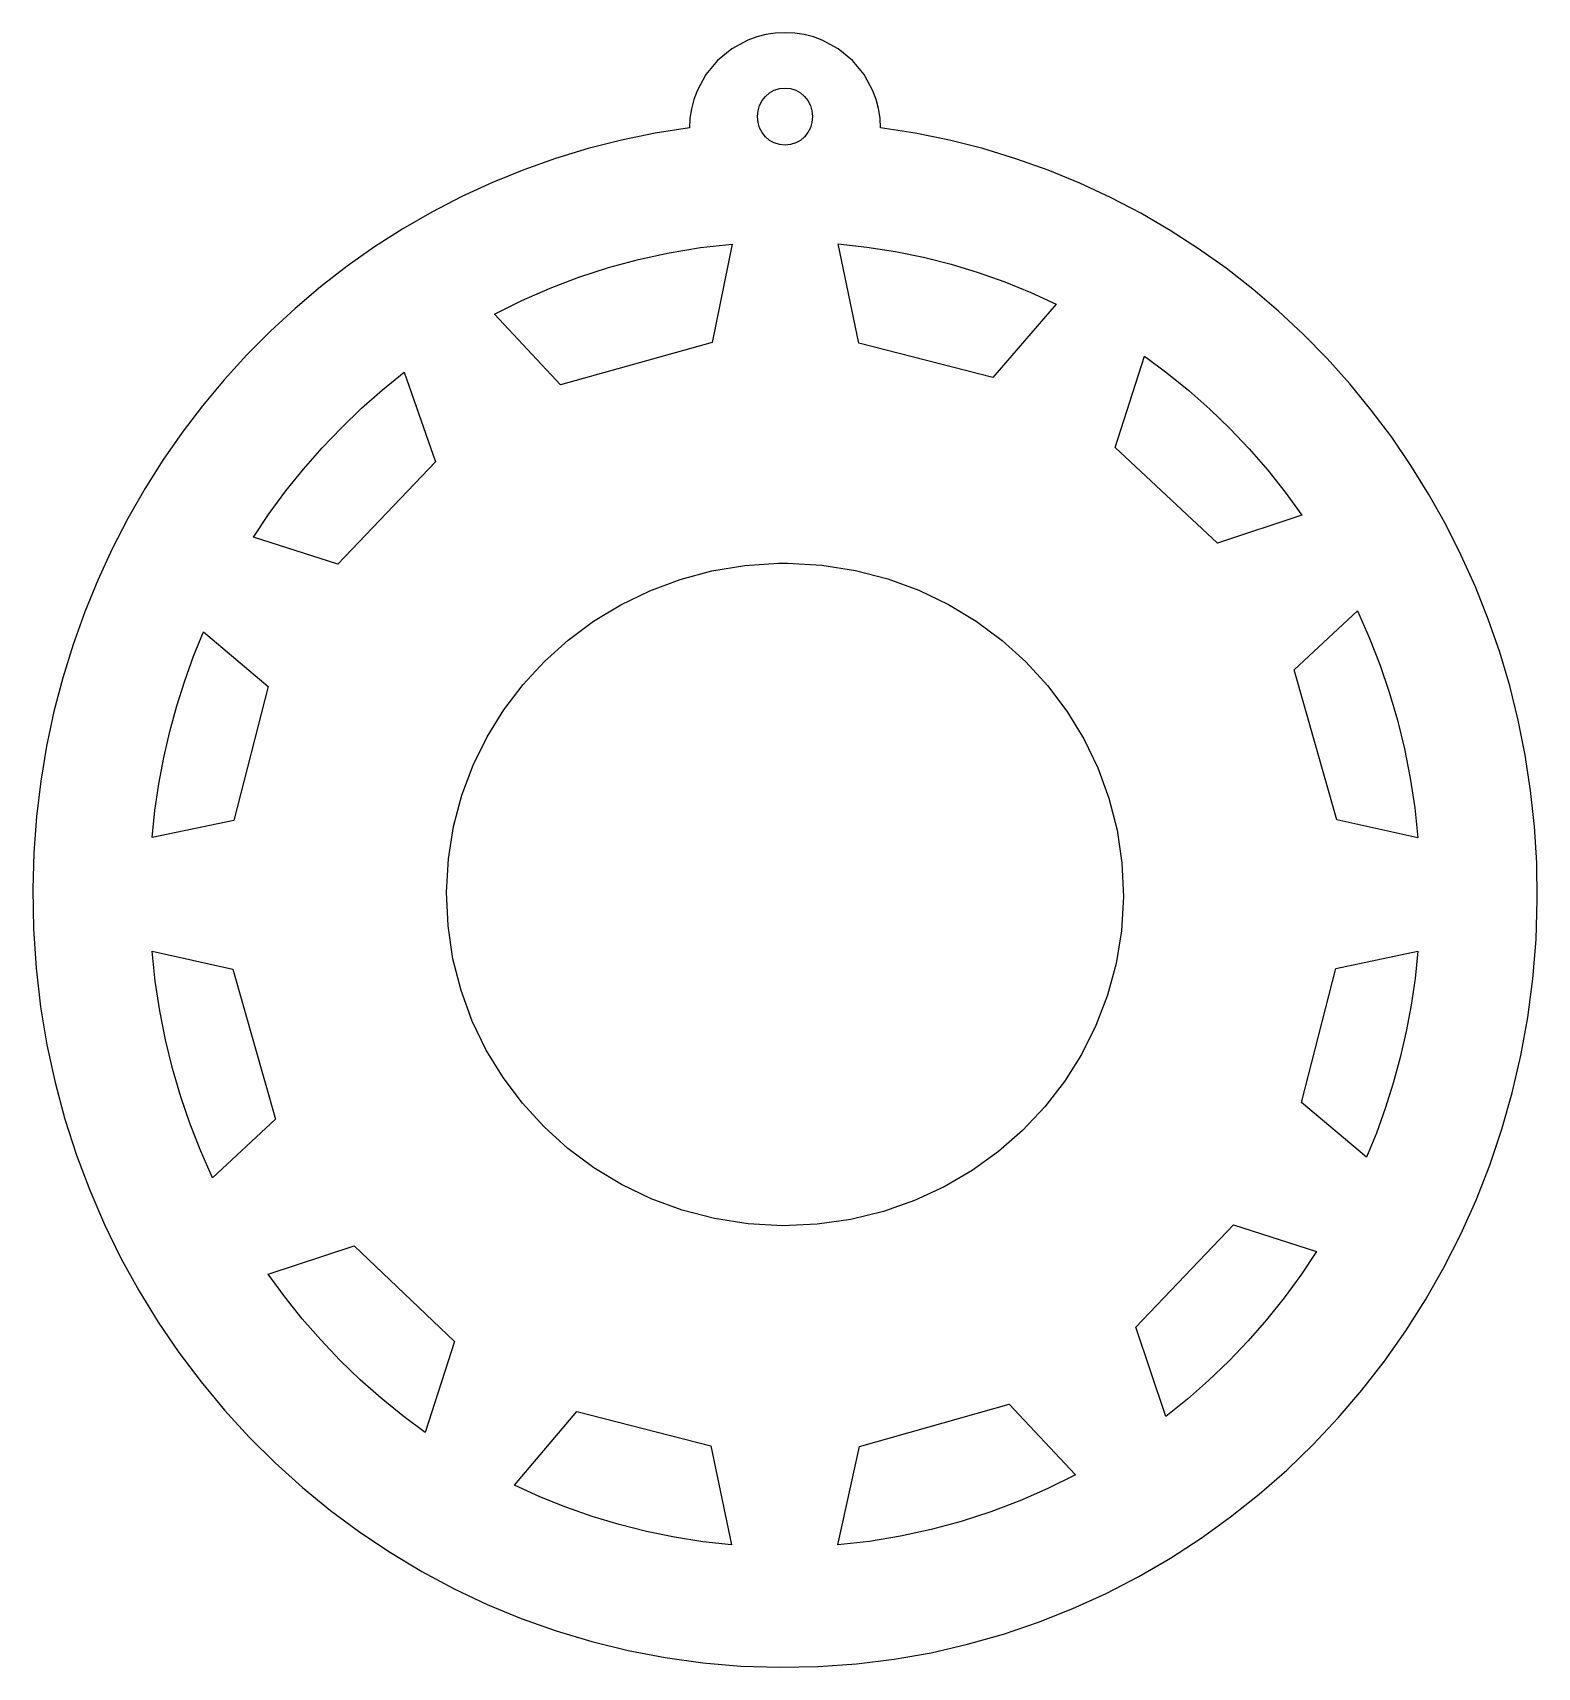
# Model space of a CAD drawing. Extents: x -19 to 229, y 14 to 283.
import ezdxf

# ---------------------------------------------------------------- set-up
doc = ezdxf.new("R2010")
doc.units = 0

msp = doc.modelspace()

# ---------------------------------------------------------------- linework, layer by layer
at = {"layer": 'Layer 1'}
for p, q in [((100.345363, 282.101246), (98.905021, 281.575563)), ((101.847272, 282.486452), (100.345363, 282.101246)), ((103.402904, 282.723332), (101.847272, 282.486452)), ((105.00441, 282.804036), (103.402904, 282.723332)), ((106.605273, 282.723386), (105.00441, 282.804036)), ((105.00441, 282.804036), (105.00441, 282.804036)), ((108.160116, 282.486663), (106.605273, 282.723386)), ((109.661125, 282.101708), (108.160116, 282.486663)), ((111.100489, 281.576364), (109.661125, 282.101708)), ((96.240429, 280.13416), (93.916266, 278.225035)), ((98.905021, 281.575563), (96.240429, 280.13416)), ((113.763027, 280.135868), (111.100489, 281.576364)), ((116.08523, 278.227905), (113.763027, 280.135868)), ((93.916266, 278.225035), (91.995304, 275.910981)), ((118.004596, 275.915206), (116.08523, 278.227905)), ((91.995304, 275.910981), (90.540315, 273.254789)), ((119.458624, 273.260498), (118.004596, 275.915206)), ((90.007176, 271.818014), (89.61407, 270.319252)), ((90.540315, 273.254789), (90.007176, 271.818014)), ((100.827915, 270.840328), (101.246273, 271.638827)), ((101.246273, 271.638827), (101.800179, 272.334504)), ((101.800179, 272.334504), (102.471289, 272.908468)), ((102.471289, 272.908468), (103.24126, 273.34183)), ((103.24126, 273.34183), (104.091748, 273.615701)), ((104.091748, 273.615701), (105.00441, 273.711188)), ((105.00441, 273.711188), (105.916693, 273.6157)), ((105.00441, 273.711188), (105.00441, 273.711188)), ((105.916693, 273.6157), (106.766183, 273.34183)), ((106.766183, 273.34183), (107.534741, 272.908468)), ((107.534741, 272.908468), (108.204232, 272.334504)), ((108.204232, 272.334504), (108.756519, 271.638827)), ((108.756519, 271.638827), (109.173464, 270.840328)), ((119.991604, 271.824495), (119.458624, 273.260498)), ((120.384812, 270.326513), (119.991604, 271.824495)), ((89.368843, 268.766351), (89.279341, 267.167161)), ((89.61407, 270.319252), (89.368843, 268.766351)), ((100.471216, 269.010425), (100.563448, 269.957897)), ((100.563447, 268.062952), (100.471216, 269.010425)), ((100.563448, 269.957897), (100.827915, 270.840328)), ((109.173464, 270.840328), (109.436932, 269.957898)), ((109.528785, 269.010425), (109.436931, 268.062952)), ((109.436932, 269.957898), (109.528785, 269.010425)), ((120.630435, 268.774395), (120.384812, 270.326513)), ((120.72066, 267.17598), (120.630435, 268.774395)), ((83.65074, 266.294229), (78.107025, 265.164034)), ((89.279341, 267.167161), (83.65074, 266.294229)), ((100.827914, 267.180521), (100.563447, 268.062952)), ((101.246272, 266.382022), (100.827914, 267.180521)), ((101.800178, 265.686345), (101.246272, 266.382022)), ((108.756518, 266.382022), (108.204231, 265.686345)), ((109.173463, 267.180521), (108.756518, 266.382022)), ((109.436931, 268.062952), (109.173463, 267.180521)), ((126.418048, 266.295711), (120.72066, 267.17598)), ((132.026997, 265.152422), (126.418048, 266.295711)), ((72.654258, 263.782712), (67.298502, 262.156398)), ((78.107025, 265.164034), (72.654258, 263.782712)), ((102.471288, 265.112381), (101.800178, 265.686345)), ((103.241259, 264.679019), (102.471288, 265.112381)), ((104.091748, 264.405149), (103.241259, 264.679019)), ((105.00441, 264.309661), (104.091748, 264.405149)), ((105.916693, 264.405149), (105.00441, 264.309661)), ((106.766182, 264.679019), (105.916693, 264.405149)), ((107.53474, 265.112381), (106.766182, 264.679019)), ((108.204231, 265.686345), (107.53474, 265.112381)), ((137.541356, 263.752517), (132.026997, 265.152422)), ((142.954974, 262.102402), (137.541356, 263.752517)), ((67.298502, 262.156398), (62.045819, 260.291228)), ((148.2617, 260.208481), (142.954974, 262.102402)), ((56.902273, 258.193336), (51.873926, 255.86886)), ((62.045819, 260.291228), (56.902273, 258.193336)), ((153.455383, 258.077159), (148.2617, 260.208481)), ((158.529872, 255.714841), (153.455383, 258.077159)), ((51.873926, 255.86886), (46.96684, 253.323935)), ((163.479015, 253.127931), (158.529872, 255.714841)), ((46.96684, 253.323935), (42.187078, 250.564695)), ((168.296661, 250.322835), (163.479015, 253.127931)), ((42.187078, 250.564695), (37.540704, 247.597277)), ((172.97666, 247.305957), (168.296661, 250.322835)), ((37.540704, 247.597277), (33.033778, 244.427816)), ((85.982665, 246.649241), (91.110661, 247.486402)), ((91.110661, 247.486402), (96.317257, 248.064244)), ((96.317257, 248.064244), (93.001146, 231.907022)), ((96.317257, 248.064244), (96.317257, 248.064244)), ((113.718021, 248.081883), (118.466946, 247.567398)), ((117.139966, 231.792369), (113.718021, 248.081883)), ((113.718021, 248.081883), (113.718021, 248.081883)), ((118.466946, 247.567398), (123.149415, 246.836676)), ((177.512859, 244.083701), (172.97666, 247.305957)), ((75.988488, 244.223069), (80.939773, 245.559288)), ((80.939773, 245.559288), (85.982665, 246.649241)), ((123.149415, 246.836676), (127.760749, 245.894945)), ((127.760749, 245.894945), (132.296273, 244.747432)), ((132.296273, 244.747432), (136.751307, 243.399364)), ((33.033778, 244.427816), (28.672365, 241.062448)), ((66.386752, 240.837936), (71.135313, 242.64711)), ((71.135313, 242.64711), (75.988488, 244.223069)), ((136.751307, 243.399364), (141.121175, 241.855969)), ((141.121175, 241.855969), (145.401199, 240.122473)), ((181.899109, 240.662474), (177.512859, 244.083701)), ((28.672365, 241.062448), (24.462527, 237.507308)), ((61.749306, 238.802074), (66.386752, 240.837936)), ((145.401199, 240.122473), (149.586702, 238.204105)), ((186.129257, 237.048679), (181.899109, 240.662474)), ((24.462527, 237.507308), (20.410326, 233.768532)), ((57.229479, 236.54605), (61.749306, 238.802074)), ((68.077396, 224.930842), (57.229479, 236.54605)), ((149.586702, 238.204105), (139.13566, 226.139105)), ((190.197153, 233.248721), (186.129257, 237.048679)), ((20.410326, 233.768532), (16.521826, 229.852256)), ((93.001146, 231.907022), (68.077396, 224.930842)), ((139.13566, 226.139105), (117.139966, 231.792369)), ((194.096646, 229.269005), (190.197153, 233.248721)), ((16.521826, 229.852256), (12.803088, 225.764614)), ((159.243993, 214.656189), (164.068229, 229.649244)), ((164.068229, 229.649244), (167.774479, 226.909043)), ((164.068229, 229.649244), (164.068229, 229.649244)), ((197.821584, 225.115936), (194.096646, 229.269005)), ((12.803088, 225.764614), (9.260176, 221.511743)), ((38.831804, 224.113853), (42.403993, 226.994592)), ((42.403993, 226.994592), (47.545729, 212.283758)), ((42.403993, 226.994592), (42.403993, 226.994592)), ((167.774479, 226.909043), (171.356599, 224.009108)), ((35.386608, 221.079539), (38.831804, 224.113853)), ((171.356599, 224.009108), (174.80974, 220.954593)), ((201.365816, 220.795918), (197.821584, 225.115936)), ((9.260176, 221.511743), (5.899152, 217.099779)), ((32.073303, 217.896635), (35.386608, 221.079539)), ((174.80974, 220.954593), (178.129049, 217.750651)), ((204.723191, 216.315357), (201.365816, 220.795918)), ((28.896789, 214.570125), (32.073303, 217.896635)), ((178.129049, 217.750651), (181.309675, 214.402436)), ((5.899152, 217.099779), (2.726078, 212.534856)), ((207.887558, 211.680657), (204.723191, 216.315357)), ((2.726078, 212.534856), (-0.252982, 207.82311)), ((25.861966, 211.104994), (28.896789, 214.570125)), ((47.545729, 212.283758), (31.50316, 195.456258)), ((176.080313, 198.904661), (159.243993, 214.656189)), ((181.309675, 214.402436), (184.346766, 210.915102)), ((22.973732, 207.506226), (25.861966, 211.104994)), ((184.346766, 210.915102), (187.235471, 207.293802)), ((210.852767, 206.898223), (207.887558, 211.680657)), ((-0.252982, 207.82311), (-3.031965, 202.970677)), ((20.236988, 203.778805), (22.973732, 207.506226)), ((187.235471, 207.293802), (189.970938, 203.543689)), ((213.612665, 201.974459), (210.852767, 206.898223)), ((-3.031965, 202.970677), (-5.60481, 197.983693)), ((17.656631, 199.927717), (20.236988, 203.778805)), ((189.970938, 203.543689), (176.080313, 198.904661)), ((216.161101, 196.915771), (213.612665, 201.974459)), ((31.50316, 195.456258), (17.656631, 199.927717)), ((-5.60481, 197.983693), (-7.965454, 192.868293)), ((218.491925, 191.728563), (216.161101, 196.915771)), ((87.774354, 192.973326), (92.988765, 194.361827)), ((92.988765, 194.361827), (98.39126, 195.253995)), ((98.39126, 195.253995), (103.954896, 195.623828)), ((103.954896, 195.623828), (105.392466, 195.623828)), ((103.954896, 195.623828), (103.954896, 195.623828)), ((105.392466, 195.623828), (111.076318, 195.302462)), ((111.076318, 195.302462), (116.59253, 194.438166)), ((116.59253, 194.438166), (121.913281, 193.058569)), ((-7.965454, 192.868293), (-10.107833, 187.630612)), ((78.017566, 188.811327), (82.774973, 191.114492)), ((82.774973, 191.114492), (87.774354, 192.973326)), ((121.913281, 193.058569), (127.010749, 191.191298)), ((127.010749, 191.191298), (131.857114, 188.863982)), ((220.598986, 186.419241), (218.491925, 191.728563)), ((73.529078, 186.089833), (78.017566, 188.811327)), ((131.857114, 188.863982), (136.424554, 186.104249)), ((-10.107833, 187.630612), (-12.025886, 182.276787)), ((69.336453, 182.976011), (73.529078, 186.089833)), ((136.424554, 186.104249), (140.685248, 182.939727)), ((188.709757, 178.081953), (199.090243, 187.783342)), ((199.090243, 187.783342), (201.017532, 183.440461)), ((199.090243, 187.783342), (199.090243, 187.783342)), ((222.476131, 180.994208), (220.598986, 186.419241)), ((7.780525, 180.361435), (9.392812, 184.334939)), ((9.392812, 184.334939), (20.020242, 175.356744)), ((9.392812, 184.334939), (9.392812, 184.334939)), ((65.466636, 179.495862), (69.336453, 182.976011)), ((140.685248, 182.939727), (144.611376, 179.398044)), ((201.017532, 183.440461), (202.759458, 178.996951)), ((-12.025886, 182.276787), (-13.713549, 176.812952)), ((6.320656, 176.309069), (7.780525, 180.361435)), ((224.117211, 175.459869), (222.476131, 180.994208)), ((61.946572, 175.675388), (65.466636, 179.495862)), ((144.611376, 179.398044), (148.175115, 175.506828)), ((195.703577, 153.466883), (188.709757, 178.081953)), ((202.759458, 178.996951), (204.311024, 174.458142)), ((-13.713549, 176.812952), (-15.16476, 171.245244)), ((5.016919, 172.181571), (6.320656, 176.309069)), ((20.020242, 175.356744), (14.375798, 153.369869)), ((58.803204, 171.540591), (61.946572, 175.675388)), ((148.175115, 175.506828), (151.348646, 171.293708)), ((225.516073, 169.82263), (224.117211, 175.459869)), ((3.87303, 167.982672), (5.016919, 172.181571)), ((204.311024, 174.458142), (205.667235, 169.829365)), ((-15.16476, 171.245244), (-16.373457, 165.579797)), ((56.063478, 167.117471), (58.803204, 171.540591)), ((151.348646, 171.293708), (154.104147, 166.786311)), ((205.667235, 169.829365), (206.823092, 165.11595)), ((226.666568, 164.088895), (225.516073, 169.82263)), ((2.892702, 163.7161), (3.87303, 167.982672)), ((53.754339, 162.432031), (56.063478, 167.117471)), ((154.104147, 166.786311), (156.413797, 162.012265)), ((-16.373457, 165.579797), (-17.333575, 159.822748)), ((206.823092, 165.11595), (207.773599, 160.323229)), ((227.562543, 158.265069), (226.666568, 164.088895)), ((2.079652, 159.385585), (2.892702, 163.7161)), ((51.90273, 157.510271), (53.754339, 162.432031)), ((156.413797, 162.012265), (158.249775, 156.999199)), ((-17.333575, 159.822748), (-18.039054, 153.980232)), ((1.437593, 154.994858), (2.079652, 159.385585)), ((207.773599, 160.323229), (208.51376, 155.456532)), ((50.535597, 152.378194), (51.90273, 157.510271)), ((158.249775, 156.999199), (159.58426, 151.774741)), ((228.197847, 152.357556), (227.562543, 158.265069)), ((-18.039054, 153.980232), (-18.48383, 148.058385)), ((0.970242, 150.547647), (1.437593, 154.994858)), ((14.375798, 153.369869), (0.970242, 150.547647)), ((209.038577, 150.521189), (195.703577, 153.466883)), ((208.51376, 155.456532), (209.038577, 150.521189)), ((49.679884, 147.0618), (50.535597, 152.378194)), ((159.58426, 151.774741), (160.38943, 146.366519)), ((228.56633, 146.372762), (228.197847, 152.357556)), ((-18.48383, 148.058385), (-18.661841, 142.063342)), ((49.362535, 141.587092), (49.679884, 147.0618)), ((160.38943, 146.366519), (160.637466, 140.802161)), ((228.661841, 140.317092), (228.56633, 146.372762)), ((-18.661841, 142.063342), (-18.546974, 135.530164)), ((49.610669, 136.022733), (49.362535, 141.587092)), ((160.637466, 140.802161), (160.310742, 135.241849)), ((228.45467, 133.786185), (228.661841, 140.317092)), ((-18.546974, 135.530164), (-18.114647, 129.08017)), ((50.41612, 130.614511), (49.610669, 136.022733)), ((160.310742, 135.241849), (159.429004, 129.845504)), ((0.961423, 131.885703), (14.234687, 128.922369)), ((1.485016, 126.954603), (0.961423, 131.885703)), ((0.961423, 131.885703), (0.961423, 131.885703)), ((195.562466, 129.028203), (209.029757, 131.850425)), ((209.029757, 131.850425), (208.56192, 127.396605)), ((209.029757, 131.850425), (209.029757, 131.850425)), ((227.931272, 127.342933), (228.45467, 133.786185)), ((-18.114647, 129.08017), (-17.372596, 122.721412)), ((51.75104, 125.390053), (50.41612, 130.614511)), ((159.429004, 129.845504), (158.020481, 124.640364)), ((189.909202, 107.023689), (195.562466, 129.028203)), ((2.223795, 122.091743), (1.485016, 126.954603)), ((14.234687, 128.922369), (21.228506, 104.29848)), ((208.56192, 127.396605), (207.918788, 122.99886)), ((227.099492, 120.995277), (227.931272, 127.342933)), ((53.587582, 120.376988), (51.75104, 125.390053)), ((158.020481, 124.640364), (156.113401, 119.653663)), ((-17.372596, 122.721412), (-16.328558, 116.461943)), ((3.172701, 117.302523), (2.223795, 122.091743)), ((207.918788, 122.99886), (207.104125, 118.661122)), ((225.967179, 114.75116), (227.099492, 120.995277)), ((55.897899, 115.602942), (53.587582, 120.376988)), ((156.113401, 119.653663), (153.735994, 114.912638)), ((207.104125, 118.661122), (206.121694, 114.387326)), ((-16.328558, 116.461943), (-14.990267, 110.309813)), ((4.326677, 112.592342), (3.172701, 117.302523)), ((58.654145, 111.095545), (55.897899, 115.602942)), ((153.735994, 114.912638), (150.916488, 110.444525)), ((206.121694, 114.387326), (204.975258, 110.181404)), ((224.542179, 108.618525), (225.967179, 114.75116)), ((-14.990267, 110.309813), (-13.365459, 104.273076)), ((5.680664, 107.966601), (4.326677, 112.592342)), ((61.828473, 106.882425), (58.654145, 111.095545)), ((150.916488, 110.444525), (147.683112, 106.276559)), ((204.975258, 110.181404), (203.66858, 106.04729)), ((7.229605, 103.430699), (5.680664, 107.966601)), ((222.832339, 102.605313), (224.542179, 108.618525)), ((65.393036, 102.991209), (61.828473, 106.882425)), ((147.683112, 106.276559), (144.064095, 102.435977)), ((200.589549, 98.010217), (189.909202, 107.023689)), ((203.66858, 106.04729), (202.205423, 101.988916)), ((-13.365459, 104.273076), (-11.461871, 98.359783)), ((8.968442, 98.990034), (7.229605, 103.430699)), ((21.228506, 104.29848), (10.892117, 94.650008)), ((69.319986, 99.449527), (65.393036, 102.991209)), ((144.064095, 102.435977), (140.087666, 98.950014)), ((220.845506, 96.719467), (222.832339, 102.605313)), ((73.581477, 96.285005), (69.319986, 99.449527)), ((202.205423, 101.988916), (200.589549, 98.010217)), ((-11.461871, 98.359783), (-9.287237, 92.577986)), ((10.892117, 94.650008), (8.968442, 98.990034)), ((140.087666, 98.950014), (135.782054, 95.845905)), ((218.589528, 90.968931), (220.845506, 96.719467)), ((78.149662, 93.525271), (73.581477, 96.285005)), ((135.782054, 95.845905), (131.175488, 93.150888)), ((-9.287237, 92.577986), (-6.849293, 86.935738)), ((82.996694, 91.197956), (78.149662, 93.525271)), ((131.175488, 93.150888), (126.296196, 90.892198)), ((88.094726, 89.330685), (82.996694, 91.197956)), ((93.415912, 87.951087), (88.094726, 89.330685)), ((121.172408, 89.097071), (115.832352, 87.792742)), ((126.296196, 90.892198), (121.172408, 89.097071)), ((216.072252, 85.361645), (218.589528, 90.968931)), ((-6.849293, 86.935738), (-4.155776, 81.441089)), ((98.932403, 87.086791), (93.415912, 87.951087)), ((104.616354, 86.765425), (98.932403, 87.086791)), ((110.304258, 87.006448), (104.616354, 86.765425)), ((115.832352, 87.792742), (110.304258, 87.006448)), ((162.683577, 70.079036), (178.726146, 86.897717)), ((178.726146, 86.897717), (192.369827, 82.505633)), ((178.726146, 86.897717), (178.726146, 86.897717)), ((20.037881, 78.827925), (34.157813, 83.449314)), ((34.157813, 83.449314), (50.694271, 67.741883)), ((34.157813, 83.449314), (34.157813, 83.449314)), ((213.301524, 79.905553), (216.072252, 85.361645)), ((-4.155776, 81.441089), (-1.21442, 76.102093)), ((192.369827, 82.505633), (189.786747, 78.646579)), ((22.767071, 75.087096), (20.037881, 78.827925)), ((189.786747, 78.646579), (187.046852, 74.911436)), ((210.285192, 74.608598), (213.301524, 79.905553)), ((-1.21442, 76.102093), (1.967038, 70.926802)), ((25.648603, 71.474245), (22.767071, 75.087096)), ((187.046852, 74.911436), (184.155013, 71.30526)), ((207.031103, 69.47872), (210.285192, 74.608598)), ((1.967038, 70.926802), (5.380864, 65.923267)), ((28.677711, 67.99456), (25.648603, 71.474245)), ((167.587188, 55.385842), (162.683577, 70.079036)), ((184.155013, 71.30526), (181.116102, 67.833107)), ((31.849627, 64.653232), (28.677711, 67.99456)), ((50.694271, 67.741883), (45.870035, 52.775286)), ((181.116102, 67.833107), (177.934992, 64.500033)), ((203.547103, 64.523864), (207.031103, 69.47872)), ((5.380864, 65.923267), (9.01932, 61.09954)), ((35.159585, 61.455451), (31.849627, 64.653232)), ((177.934992, 64.500033), (174.616555, 61.311094)), ((199.841041, 59.751971), (203.547103, 64.523864)), ((9.01932, 61.09954), (12.874673, 56.463674)), ((38.602817, 58.406406), (35.159585, 61.455451)), ((174.616555, 61.311094), (171.165663, 58.271345)), ((195.920763, 55.170984), (199.841041, 59.751971)), ((12.874673, 56.463674), (16.939185, 52.02372)), ((42.174556, 55.511288), (38.602817, 58.406406)), ((117.236979, 50.455772), (141.860868, 57.449592)), ((141.860868, 57.449592), (152.726424, 45.816744)), ((141.860868, 57.449592), (141.860868, 57.449592)), ((171.165663, 58.271345), (167.587188, 55.385842)), ((45.870035, 52.775286), (42.174556, 55.511288)), ((60.55441, 44.123411), (70.802604, 56.250147)), ((70.802604, 56.250147), (92.789479, 50.605703)), ((70.802604, 56.250147), (70.802604, 56.250147)), ((191.794116, 50.788845), (195.920763, 55.170984)), ((16.939185, 52.02372), (21.205121, 47.787731)), ((92.789479, 50.605703), (96.220243, 34.325008)), ((113.673924, 34.316189), (117.236979, 50.455772)), ((187.468947, 46.613497), (191.794116, 50.788845)), ((21.205121, 47.787731), (25.664747, 43.763758)), ((152.726424, 45.816744), (148.210186, 43.564968)), ((182.953104, 42.652882), (187.468947, 46.613497)), ((25.664747, 43.763758), (30.310325, 39.959854)), ((64.718261, 42.222301), (60.55441, 44.123411)), ((148.210186, 43.564968), (143.576539, 41.532546)), ((68.975456, 40.504397), (64.718261, 42.222301)), ((73.321376, 38.974711), (68.975456, 40.504397)), ((143.576539, 41.532546), (138.831997, 39.726116)), ((178.254433, 38.914943), (182.953104, 42.652882)), ((30.310325, 39.959854), (35.13412, 36.384071)), ((77.751404, 37.638256), (73.321376, 38.974711)), ((82.260922, 36.500045), (77.751404, 37.638256)), ((133.983077, 38.152317), (129.036294, 36.817787)), ((138.831997, 39.726116), (133.983077, 38.152317)), ((173.380781, 35.407621), (178.254433, 38.914943)), ((35.13412, 36.384071), (40.128397, 33.044461)), ((86.845313, 35.565092), (82.260922, 36.500045)), ((91.49996, 34.838408), (86.845313, 35.565092)), ((123.998164, 35.729163), (118.875202, 34.893085)), ((129.036294, 36.817787), (123.998164, 35.729163)), ((168.339996, 32.138861), (173.380781, 35.407621)), ((40.128397, 33.044461), (45.28542, 29.949075)), ((96.220243, 34.325008), (91.49996, 34.838408)), ((118.875202, 34.893085), (113.673924, 34.316189)), ((45.28542, 29.949075), (50.597453, 27.105966)), ((163.139925, 29.116603), (168.339996, 32.138861)), ((50.597453, 27.105966), (56.05676, 24.523185)), ((157.788415, 26.34879), (163.139925, 29.116603)), ((56.05676, 24.523185), (61.655607, 22.208786)), ((152.293312, 23.843366), (157.788415, 26.34879)), ((61.655607, 22.208786), (67.386257, 20.170819)), ((140.903719, 19.65145), (146.662465, 21.608272)), ((146.662465, 21.608272), (152.293312, 23.843366)), ((67.386257, 20.170819), (73.240974, 18.417338)), ((135.024923, 17.980844), (140.903719, 19.65145)), ((73.240974, 18.417338), (79.212024, 16.956393)), ((79.212024, 16.956393), (85.291669, 15.796037)), ((122.938566, 15.530046), (129.033923, 16.604395)), ((129.033923, 16.604395), (135.024923, 17.980844)), ((85.291669, 15.796037), (91.472175, 14.944323)), ((91.472175, 14.944323), (97.745806, 14.409301)), ((97.745806, 14.409301), (104.104827, 14.199025)), ((104.104827, 14.199025), (110.466171, 14.319419)), ((110.466171, 14.319419), (116.7467, 14.76574)), ((116.7467, 14.76574), (122.938566, 15.530046))]:
    msp.add_line(p, q, dxfattribs=at)

doc.saveas('drawing.dxf')
